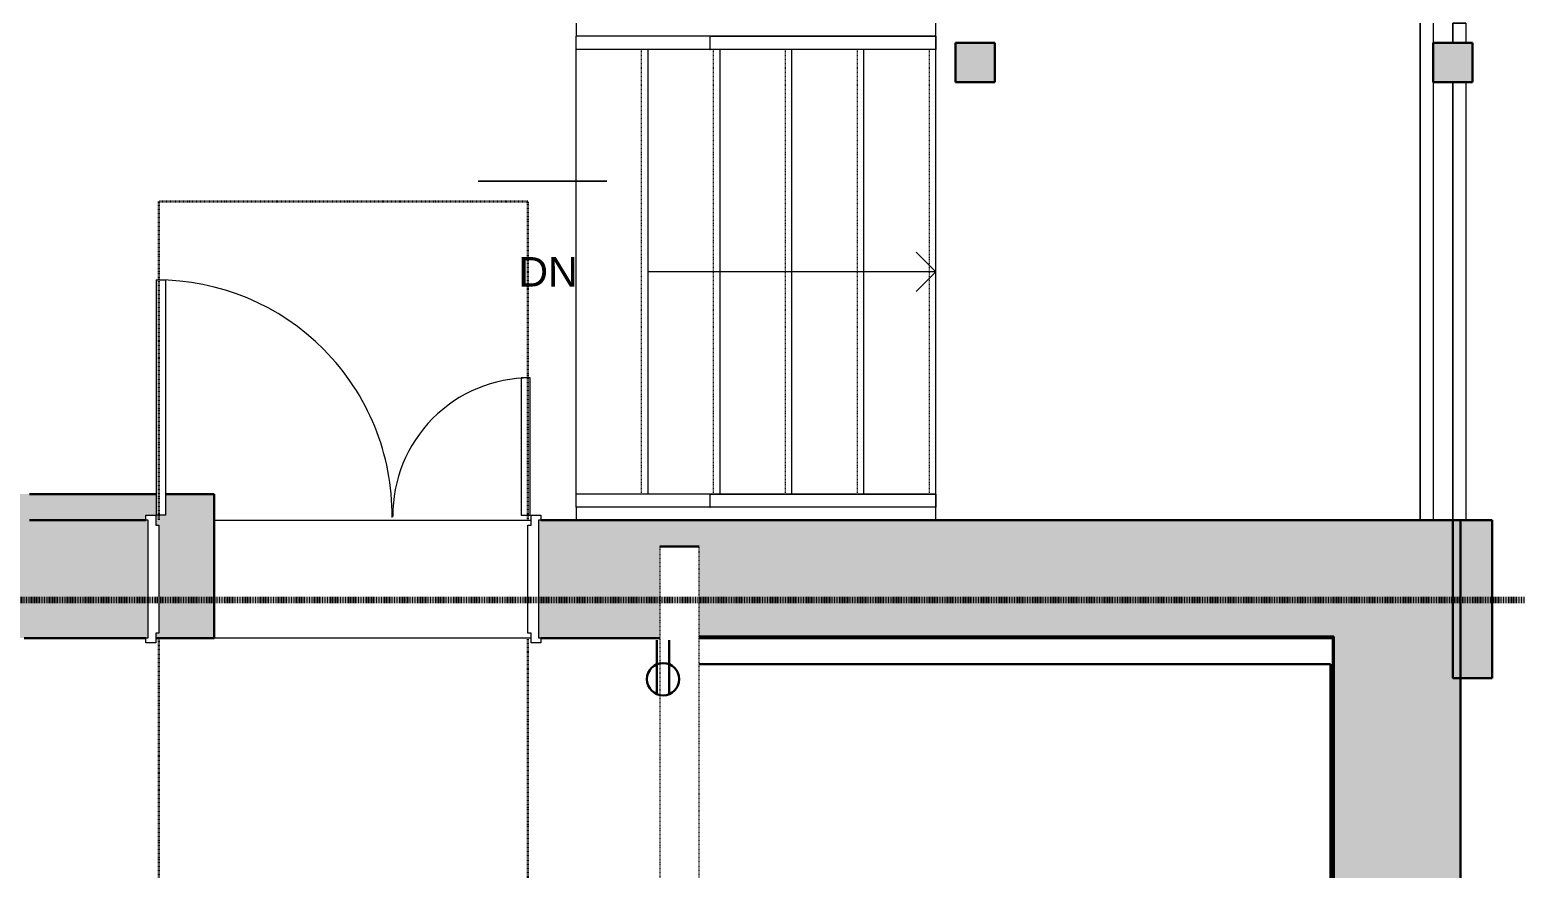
# Model space of a CAD drawing. Header units: inches. Extents: x -4688 to 1542, y -3558 to 978.
# Drawn here: x -754 to -526.9, y -1319.4 to -1191.2 of the extents above; entities that cross this region are included whole.
import ezdxf

# ---------------------------------------------------------------- set-up
doc = ezdxf.new("R2010")
doc.units = ezdxf.units.IN
doc.header["$MEASUREMENT"] = 0
for name, pattern in [('Dash', [0.25, 0.125, -0.125]), ('IMPORT-HIDDEN', [0.5625, 0.375, -0.1875]), ('MN - Dash 1_32_', [0.0625, 0.03125, -0.03125]), ('Overhead', [0.15625, 0.09375, -0.0625]), ('Overhead 1_16_', [0.101562, 0.0625, -0.039062])]:
    doc.linetypes.add(name, pattern=pattern)
for name, color, linetype, lineweight in [('A-ANNO-MATC', 214, 'Dash', 140), ('A-ANNO-NOTE', 131, 'Continuous', 40), ('A-COLS', 52, 'Continuous', 18), ('A-DETL-GENF', 92, 'Continuous', 18), ('A-DETL-MEDM', 33, 'Continuous', 18), ('A-DOOR', 31, 'Continuous', 18), ('A-FLOR', 192, 'Continuous', 18), ('A-FLOR-HRAL', 11, 'Continuous', 18), ('A-GENM', 13, 'Continuous', 9), ('A-WALL', 113, 'Continuous', 18), ('A-WALL-PATT', 111, 'Continuous', 18), ('G-IMPT', 8, 'Continuous', 9), ('P-SANR-FIXT', 6, 'Continuous', 9), ('S-STRS', 31, 'Continuous', 18), ('S-STRS-ANNO', 31, 'Continuous', 9), ('S-STRS-IDEN', 31, 'Continuous', 9)]:
    doc.layers.add(name, color=color, linetype=linetype, lineweight=lineweight)
doc.styles.add('Swis721 Lt BT', font='swissl.ttf', dxfattribs={"height": 4.5})

# ---------------------------------------------------------------- blocks, each defined once
blk = doc.blocks.new('Top Rail Type - Top Rail_Internal_-7023807-1st Floor Power _ Signal')
at = {"layer": 'A-FLOR-HRAL', "lineweight": 9}
blk.add_hatch(color=7, dxfattribs=at).paths.add_polyline_path([(-650, -1194.19), (-650, -1192.19), (-650.02, -1192.19), (-650.02, -1194.19)], flags=0)
for p, q in [((-650, -1192.19), (-650.02, -1192.19)), ((-650.02, -1194.19), (-650, -1194.19)), ((-650, -1194.19), (-650, -1192.19)), ((-650, -1192.19), (-615.48, -1192.19)), ((-615.48, -1194.19), (-650, -1194.19)), ((-615.48, -1192.19), (-615.48, -1194.19))]:
    blk.add_line(p, q, dxfattribs=at)
blk = doc.blocks.new('Top Rail Type - Top Rail_Internal_-V47-1st Floor Power _ Signal')
at = {"layer": 'A-FLOR-HRAL', "lineweight": 9}
for p, q in [((-670.48, -1194.19), (-670.48, -1192.19)), ((-659.48, -1192.19), (-670.48, -1192.19)), ((-659.48, -1194.19), (-670.48, -1194.19)), ((-615.48, -1192.19), (-659.48, -1192.19)), ((-615.48, -1194.19), (-659.48, -1194.19)), ((-615.48, -1194.19), (-615.48, -1192.19))]:
    blk.add_line(p, q, dxfattribs=at)
blk = doc.blocks.new('Top Rail Type - Top Rail_Internal_-7023819-1st Floor Power _ Signal')
at = {"layer": 'A-FLOR-HRAL', "lineweight": 9}
blk.add_hatch(color=7, dxfattribs=at).paths.add_polyline_path([(-650, -1264.19), (-650, -1262.19), (-650.02, -1262.19), (-650.02, -1264.19)], flags=0)
for p, q in [((-650, -1262.19), (-650.02, -1262.19)), ((-650, -1264.19), (-650, -1262.19)), ((-650, -1262.19), (-615.48, -1262.19)), ((-615.48, -1262.19), (-615.48, -1264.19)), ((-650.02, -1264.19), (-650, -1264.19)), ((-615.48, -1264.19), (-650, -1264.19))]:
    blk.add_line(p, q, dxfattribs=at)
blk = doc.blocks.new('Top Rail Type - Top Rail_Internal_-V48-1st Floor Power _ Signal')
at = {"layer": 'A-FLOR-HRAL', "lineweight": 9}
for p, q in [((-670.48, -1264.19), (-670.48, -1262.19)), ((-659.48, -1262.19), (-670.48, -1262.19)), ((-615.48, -1262.19), (-659.48, -1262.19)), ((-615.48, -1264.19), (-615.48, -1262.19)), ((-659.48, -1264.19), (-670.48, -1264.19)), ((-615.48, -1264.19), (-659.48, -1264.19))]:
    blk.add_line(p, q, dxfattribs=at)
blk = doc.blocks.new('Assym Door - D18 4_11_5_ X 7_1_5_-8246662-1st Floor Power _ Signal')
at = {"layer": 'A-DOOR', "linetype": 'MN - Dash 1_32_', "lineweight": 30}
for p, q in [((-30.21, 56.91), (26.19, 56.91)), ((-30.21, 8.91), (-30.21, 56.91)), ((26.19, 56.91), (26.19, 8.91)), ((-30.21, -9.09), (-30.21, -57.84)), ((26.19, -57.84), (26.19, -9.09)), ((-30.21, -57.84), (26.19, -57.84))]:
    blk.add_line(p, q, dxfattribs=at)
at = {"layer": 'A-DOOR', "lineweight": 9}
for p, q in [((-32.19, 9.66), (-30.69, 9.66)), ((-32.19, 8.91), (-32.19, 9.66)), ((-30.69, 9.66), (-30.69, 8.16)), ((26.68, 9.66), (28.18, 9.66)), ((26.68, 8.16), (26.68, 9.66)), ((28.18, 9.66), (28.18, 8.91)), ((-31.82, 8.91), (-32.19, 8.91)), ((-31.82, -9.09), (-31.82, 8.91)), ((-30.69, 8.16), (-30.19, 8.16)), ((-30.19, 8.16), (-30.19, -8.34)), ((26.18, 8.16), (26.68, 8.16)), ((26.18, -8.34), (26.18, 8.16)), ((27.81, 8.91), (27.81, -9.09)), ((28.18, 8.91), (27.81, 8.91)), ((-30.69, -8.34), (-30.69, -9.84)), ((-30.19, -8.34), (-30.69, -8.34)), ((26.68, -8.34), (26.18, -8.34)), ((26.68, -9.84), (26.68, -8.34)), ((-32.19, -9.09), (-31.82, -9.09)), ((-32.19, -9.84), (-32.19, -9.09)), ((-30.69, -9.84), (-32.19, -9.84)), ((28.18, -9.84), (26.68, -9.84)), ((27.81, -9.09), (28.18, -9.09)), ((28.18, -9.09), (28.18, -9.84))]:
    blk.add_line(p, q, dxfattribs=at)
at = {"layer": 'A-DOOR'}
for p, q in [((-29.19, -9.84), (-30.56, -9.84)), ((-30.56, -9.84), (-30.56, -30.84)), ((-29.19, -30.84), (-29.19, -9.84)), ((25.18, -9.84), (26.55, -9.84)), ((25.18, -45.84), (25.18, -9.84)), ((26.55, -9.84), (26.55, -45.84)), ((-30.56, -30.84), (-29.19, -30.84)), ((26.55, -45.84), (25.18, -45.84))]:
    blk.add_line(p, q, dxfattribs=at)
at = {"layer": 'A-DOOR', "lineweight": 9}
for centre, radius, start, end in [((-30.56, -9.84), 21, 270, 0.5), ((26.55, -9.84), 36, 179.5, 270)]:
    blk.add_arc(centre, radius, start, end, dxfattribs=at)
blk = doc.blocks.new('Elevator 3 - Elevator 3-7712528-1st Floor Power _ Signal')
at = {"layer": 'A-GENM', "lineweight": 30}
for p, q in [((-554.68, -1283.97), (-651.68, -1283.97)), ((-554.68, -1392.19), (-554.68, -1283.97)), ((-651.68, -1322.19), (-651.68, -1392.19)), ((-651.68, -1392.19), (-626.05, -1392.19)), ((-574.05, -1392.19), (-554.68, -1392.19))]:
    blk.add_line(p, q, dxfattribs=at)
blk = doc.blocks.new('Door-Opening - Elevator Opening-8184615-1st Floor Power _ Signal')
at = {"layer": 'A-DETL-GENF', "linetype": 'Overhead', "lineweight": 9}
for p, q in [((25.68, 3), (-26.32, 3)), ((-26.32, -3), (25.68, -3))]:
    blk.add_line(p, q, dxfattribs=at)
at = {"layer": 'A-DETL-MEDM', "lineweight": 30}
for p, q in [((-26.32, 3), (-26.32, -3)), ((25.68, -3), (25.68, 3))]:
    blk.add_line(p, q, dxfattribs=at)
blk = doc.blocks.new('Family1 - Shower head - side view_dwg-7684581-1st Floor Power _ Signal')
at = {"layer": 'G-IMPT'}
for p, q in [((114.07, 0), (119.76, 0)), ((114.07, 0), (114.1, 0)), ((114.07, 0), (119.76, 0)), ((119.72, 0), (114.1, 0)), ((116.24, 0), (116.25, 0)), ((116.24, 0), (116.24, 0)), ((116.24, 0), (116.24, 0)), ((116.24, 0), (116.24, 0)), ((116.24, 0), (116.3, 0)), ((116.28, 0), (116.24, 0)), ((116.24, 0), (116.24, 0)), ((116.24, 0), (116.24, 0)), ((116.24, 0), (116.24, 0)), ((116.25, 0), (116.24, 0)), ((116.24, 0), (116.24, 0)), ((116.24, 0), (116.24, 0)), ((116.25, 0), (116.25, 0)), ((116.25, 0), (116.25, 0)), ((116.25, 0), (116.25, 0)), ((116.25, 0), (116.25, 0)), ((116.25, 0), (116.25, 0)), ((116.25, 0), (116.25, 0)), ((116.31, 0), (116.3, 0)), ((116.3, 0), (116.3, 0)), ((116.3, 0), (116.3, 0)), ((116.3, 0), (116.3, 0)), ((116.34, 0), (116.3, 0)), ((116.31, 0), (116.31, 0)), ((116.32, 0), (116.31, 0)), ((116.31, 0), (116.31, 0)), ((116.32, 0), (116.31, 0)), ((116.32, 0), (116.32, 0)), ((116.44, 0), (116.44, 0)), ((116.44, 0), (116.44, 0)), ((116.44, 0), (116.44, 0)), ((116.44, 0), (116.44, 0)), ((116.44, 0), (116.44, 0)), ((116.44, 0), (116.44, 0)), ((116.44, 0), (116.44, 0)), ((116.44, 0), (116.45, 0)), ((116.44, 0), (116.44, 0)), ((116.44, 0), (116.44, 0)), ((116.44, 0), (116.44, 0)), ((116.44, 0), (116.44, 0)), ((116.44, 0), (116.44, 0)), ((116.44, 0), (116.44, 0)), ((116.44, 0), (116.44, 0)), ((116.44, 0), (116.44, 0)), ((116.44, 0), (116.44, 0)), ((116.44, 0), (116.44, 0)), ((116.44, 0), (116.44, 0)), ((116.44, 0), (116.44, 0)), ((116.45, 0), (116.44, 0)), ((116.44, 0), (116.44, 0)), ((116.44, 0), (116.44, 0)), ((116.44, 0), (116.44, 0)), ((116.44, 0), (116.44, 0)), ((116.44, 0), (116.44, 0)), ((116.44, 0), (116.44, 0)), ((116.44, 0), (116.44, 0)), ((116.44, 0), (116.44, 0)), ((116.44, 0), (116.44, 0)), ((116.44, 0), (116.44, 0)), ((116.44, 0), (116.44, 0)), ((116.44, 0), (116.44, 0)), ((116.45, 0), (116.44, 0)), ((116.44, 0), (116.44, 0)), ((116.44, 0), (116.44, 0)), ((116.44, 0), (116.44, 0)), ((116.44, 0), (117.39, 0)), ((116.46, 0), (116.44, 0)), ((116.44, 0), (116.46, 0)), ((116.44, 0), (116.46, 0)), ((116.45, 0), (116.45, 0)), ((116.45, 0), (116.45, 0)), ((116.45, 0), (116.45, 0)), ((116.45, 0), (116.45, 0)), ((116.45, 0), (116.45, 0)), ((116.45, 0), (116.45, 0)), ((116.45, 0), (116.45, 0)), ((116.45, 0), (116.45, 0)), ((116.45, 0), (116.45, 0)), ((116.45, 0), (116.45, 0)), ((116.45, 0), (116.45, 0)), ((116.45, 0), (116.45, 0)), ((116.45, 0), (116.45, 0)), ((116.45, 0), (116.45, 0)), ((116.46, 0), (116.45, 0)), ((116.45, 0), (116.46, 0)), ((116.46, 0), (116.45, 0)), ((116.45, 0), (116.46, 0)), ((116.45, 0), (116.45, 0)), ((116.45, 0), (116.45, 0)), ((116.45, 0), (116.45, 0)), ((116.45, 0), (116.45, 0)), ((116.45, 0), (116.45, 0)), ((116.45, 0), (116.45, 0)), ((116.45, 0), (116.45, 0)), ((116.45, 0), (116.45, 0)), ((116.45, 0), (116.45, 0)), ((116.45, 0), (116.45, 0)), ((116.45, 0), (116.45, 0)), ((116.45, 0), (116.45, 0)), ((116.46, 0), (116.45, 0)), ((116.45, 0), (116.46, 0)), ((116.45, 0), (116.45, 0)), ((116.45, 0), (116.45, 0)), ((116.45, 0), (116.45, 0)), ((116.45, 0), (116.45, 0)), ((116.45, 0), (116.45, 0)), ((116.45, 0), (116.45, 0)), ((116.45, 0), (116.45, 0)), ((116.45, 0), (116.45, 0)), ((116.46, 0), (116.45, 0)), ((116.45, 0), (116.46, 0)), ((116.45, 0), (116.45, 0)), ((116.45, 0), (116.45, 0)), ((116.45, 0), (116.45, 0)), ((116.45, 0), (116.45, 0)), ((116.45, 0), (116.45, 0)), ((116.45, 0), (116.45, 0)), ((116.45, 0), (116.45, 0)), ((116.45, 0), (116.45, 0)), ((116.45, 0), (116.45, 0)), ((116.45, 0), (116.45, 0)), ((116.46, 0), (116.45, 0)), ((116.45, 0), (116.46, 0)), ((116.45, 0), (116.46, 0)), ((116.46, 0), (116.45, 0)), ((116.45, 0), (116.45, 0)), ((116.45, 0), (116.45, 0)), ((116.45, 0), (116.45, 0)), ((116.45, 0), (116.45, 0)), ((116.45, 0), (116.45, 0)), ((116.45, 0), (116.45, 0)), ((116.45, 0), (116.45, 0)), ((116.45, 0), (116.45, 0)), ((116.45, 0), (116.45, 0)), ((116.45, 0), (116.45, 0)), ((116.45, 0), (116.45, 0)), ((116.45, 0), (116.45, 0)), ((116.45, 0), (116.45, 0)), ((116.46, 0), (116.46, 0)), ((116.46, 0), (116.46, 0)), ((116.46, 0), (116.46, 0)), ((116.46, 0), (116.46, 0)), ((116.46, 0), (116.46, 0)), ((116.46, 0), (116.46, 0)), ((116.46, 0), (116.46, 0)), ((116.46, 0), (116.46, 0)), ((116.46, 0), (116.46, 0)), ((116.46, 0), (116.47, 0)), ((116.46, 0), (116.46, 0)), ((116.46, 0), (116.46, 0)), ((116.46, 0), (116.46, 0)), ((116.46, 0), (116.46, 0)), ((116.46, 0), (116.46, 0)), ((116.46, 0), (116.46, 0)), ((116.46, 0), (116.46, 0)), ((116.46, 0), (116.46, 0)), ((116.46, 0), (116.46, 0)), ((116.46, 0), (116.46, 0)), ((116.46, 0), (116.46, 0)), ((116.46, 0), (116.46, 0)), ((116.46, 0), (116.46, 0)), ((116.46, 0), (116.46, 0)), ((116.46, 0), (116.46, 0)), ((116.46, 0), (116.46, 0)), ((116.46, 0), (116.46, 0)), ((116.46, 0), (116.46, 0)), ((116.46, 0), (116.46, 0)), ((116.46, 0), (116.46, 0)), ((116.46, 0), (116.46, 0)), ((116.46, 0), (116.46, 0)), ((116.46, 0), (116.46, 0)), ((116.46, 0), (116.46, 0)), ((116.46, 0), (116.46, 0)), ((116.46, 0), (116.46, 0)), ((116.46, 0), (116.46, 0)), ((116.46, 0), (116.46, 0)), ((116.47, 0), (116.46, 0)), ((116.46, 0), (116.47, 0)), ((116.46, 0), (116.46, 0)), ((116.47, 0), (116.47, 0)), ((116.47, 0), (116.47, 0)), ((116.47, 0), (116.48, 0)), ((116.47, 0), (116.47, 0)), ((116.47, 0), (116.47, 0)), ((116.47, 0), (116.47, 0)), ((116.47, 0), (116.48, 0)), ((116.47, 0), (116.47, 0)), ((116.47, 0), (116.47, 0)), ((116.47, 0), (116.47, 0)), ((116.48, 0), (116.47, 0)), ((117.36, 0), (116.46, 0)), ((116.48, 0), (116.48, 0)), ((116.49, 0), (116.48, 0)), ((116.48, 0), (116.48, 0)), ((116.49, 0), (116.48, 0)), ((116.48, 0), (116.48, 0)), ((116.48, 0), (116.48, 0)), ((116.49, 0), (116.48, 0)), ((116.49, 0), (116.48, 0)), ((116.48, 0), (116.48, 0)), ((116.49, 0), (116.49, 0)), ((116.49, 0), (116.49, 0)), ((116.49, 0), (116.49, 0)), ((116.49, 0), (116.49, 0)), ((116.49, 0), (116.5, 0)), ((116.49, 0), (116.49, 0)), ((116.49, 0), (116.49, 0)), ((116.49, 0), (116.5, 0)), ((116.49, 0), (116.49, 0)), ((116.49, 0), (116.49, 0)), ((116.5, 0), (116.5, 0)), ((116.5, 0), (116.5, 0)), ((116.51, 0), (117.32, 0)), ((117.32, 0), (116.51, 0)), ((116.54, 0), (116.51, 0)), ((116.54, 0), (116.51, 0)), ((118.29, 0), (116.51, 0)), ((118.29, 0), (116.51, 0)), ((117.32, 0), (116.51, 0)), ((116.54, 0), (117.29, 0)), ((116.54, 0), (116.54, 0)), ((117.1, 0), (116.72, 0)), ((117.32, 0), (117.29, 0)), ((117.32, 0), (117.29, 0)), ((117.29, 0), (117.29, 0)), ((117.29, 0), (117.29, 0)), ((118.29, 0), (117.32, 0)), ((118.29, 0), (117.32, 0)), ((117.36, 0), (117.39, 0)), ((117.36, 0), (117.39, 0)), ((117.39, 0), (117.37, 0)), ((117.52, 0), (117.48, 0)), ((117.52, 0), (117.58, 0)), ((117.58, 0), (117.54, 0)), ((119.72, 0), (119.76, 0)), ((125.89, 0), (125.82, 0)), ((125.82, 0), (125.89, 0)), ((125.9, 0), (125.82, 0)), ((125.82, 0), (125.9, 0)), ((125.82, 0), (125.85, 0)), ((125.85, 0), (125.82, 0)), ((125.84, 0), (125.82, 0)), ((126.8, 0), (125.82, 0)), ((125.82, 0), (125.85, 0)), ((126.65, 0), (125.84, 0)), ((125.85, 0), (125.86, 0)), ((127.5, 0), (125.89, 0)), ((125.89, 0), (127.61, 0)), ((126.8, 0), (125.9, 0)), ((127.51, 0), (125.9, 0)), ((126.8, 0), (126.65, 0)), ((132.52, 0), (126.8, 0)), ((132.52, 0), (126.8, 0)), ((127.5, 0), (127.61, 0)), ((127.5, 0), (127.57, 0)), ((127.8, 0), (127.51, 0)), ((127.53, 0), (127.52, 0)), ((127.52, 0), (127.53, 0)), ((127.52, 0), (127.53, 0)), ((127.53, 0), (127.52, 0)), ((127.52, 0), (127.53, 0)), ((127.53, 0), (127.52, 0)), ((127.53, 0), (127.52, 0)), ((127.53, 0), (127.61, 0)), ((127.61, 0), (127.53, 0)), ((127.61, 0), (127.53, 0)), ((127.53, 0), (127.61, 0)), ((127.53, 0), (127.61, 0)), ((127.53, 0), (127.61, 0)), ((127.55, 0), (127.54, 0)), ((127.57, 0), (127.54, 0)), ((127.54, 0), (127.56, 0)), ((127.54, 0), (127.58, 0)), ((127.56, 0), (127.55, 0)), ((127.56, 0), (127.56, 0)), ((127.56, 0), (127.56, 0)), ((127.57, 0), (127.56, 0)), ((127.56, 0), (127.57, 0)), ((127.57, 0), (127.69, 0)), ((127.57, 0), (127.57, 0)), ((127.57, 0), (127.57, 0)), ((127.57, 0), (127.57, 0)), ((127.57, 0), (127.58, 0)), ((127.57, 0), (127.57, 0)), ((127.8, 0), (127.58, 0)), ((127.69, 0), (127.61, 0)), ((127.62, 0), (127.61, 0)), ((127.61, 0), (127.62, 0)), ((127.62, 0), (127.61, 0)), ((127.62, 0), (127.61, 0)), ((127.61, 0), (127.62, 0)), ((127.62, 0), (128.42, 0)), ((127.62, 0), (127.62, 0)), ((127.62, 0), (127.62, 0)), ((127.62, 0), (127.62, 0)), ((127.62, 0), (127.98, 0)), ((127.98, 0), (127.62, 0)), ((127.62, 0), (127.98, 0)), ((127.66, 0), (127.69, 0)), ((127.66, 0), (127.67, 0)), ((127.67, 0), (127.67, 0)), ((127.67, 0), (127.68, 0)), ((127.68, 0), (127.68, 0)), ((127.68, 0), (127.68, 0)), ((127.68, 0), (127.68, 0)), ((127.68, 0), (127.69, 0)), ((127.69, 0), (127.69, 0)), ((127.69, 0), (127.69, 0)), ((127.69, 0), (127.69, 0)), ((128.41, 0), (127.8, 0)), ((128.06, 0), (127.98, 0)), ((127.98, 0), (128.02, 0)), ((128.02, 0), (127.98, 0)), ((127.99, 0), (127.98, 0)), ((127.99, 0), (128, 0)), ((128, 0), (128.01, 0)), ((128.01, 0), (128, 0)), ((128, 0), (128, 0)), ((128.01, 0), (128.02, 0)), ((128.02, 0), (128.01, 0)), ((128.01, 0), (128.01, 0)), ((128.01, 0), (128.01, 0)), ((128.02, 0), (128.02, 0)), ((128.02, 0), (128.02, 0)), ((128.02, 0), (128.02, 0)), ((128.06, 0), (128.42, 0)), ((128.99, 0), (128.41, 0)), ((129.14, 0), (128.41, 0)), ((129.14, 0), (128.41, 0)), ((128.42, 0), (128.46, 0)), ((128.46, 0), (128.42, 0)), ((128.42, 0), (128.46, 0)), ((128.46, 0), (128.42, 0)), ((128.46, 0), (128.49, 0)), ((128.49, 0), (128.46, 0)), ((128.46, 0), (128.49, 0)), ((128.46, 0), (128.49, 0)), ((128.49, 0), (128.46, 0)), ((128.49, 0), (128.46, 0)), ((128.46, 0), (128.46, 0)), ((128.46, 0), (128.47, 0)), ((128.46, 0), (128.49, 0)), ((128.47, 0), (128.47, 0)), ((128.47, 0), (128.49, 0)), ((128.93, 0), (128.49, 0)), ((128.93, 0), (128.49, 0)), ((128.49, 0), (129.94, 0)), ((128.49, 0), (129.94, 0)), ((128.82, 0), (128.68, 0)), ((128.82, 0), (129.41, 0)), ((128.87, 0), (128.86, 0)), ((128.93, 0), (128.99, 0)), ((128.93, 0), (128.96, 0)), ((128.93, 0), (128.94, 0)), ((128.96, 0), (128.93, 0)), ((129.14, 0), (128.99, 0)), ((129.94, 0), (128.99, 0)), ((129.19, 0), (129.07, 0)), ((129.14, 0), (129.41, 0)), ((129.14, 0), (129.41, 0)), ((129.14, 0), (129.14, 0)), ((129.41, 0), (132.52, 0)), ((129.41, 0), (132.52, 0)), ((129.94, 0), (129.97, 0)), ((129.94, 0), (129.97, 0)), ((129.97, 0), (129.94, 0)), ((129.94, 0), (129.97, 0)), ((130.11, 0), (130.06, 0)), ((130.06, 0), (130.11, 0)), ((130.11, 0), (130.06, 0)), ((130.06, 0), (130.11, 0)), ((130.11, 0), (130.14, 0)), ((130.11, 0), (130.14, 0)), ((130.14, 0), (130.11, 0)), ((130.11, 0), (130.14, 0)), ((130.11, 0), (130.14, 0)), ((130.14, 0), (130.11, 0)), ((132.31, 0), (130.14, 0)), ((130.14, 0), (132.31, 0)), ((130.14, 0), (132.31, 0)), ((130.14, 0), (132.31, 0)), ((132.31, 0), (132.21, 0)), ((132.37, 0), (132.31, 0)), ((132.31, 0), (132.37, 0)), ((132.31, 0), (132.37, 0)), ((132.37, 0), (132.31, 0)), ((132.42, 0), (132.31, 0)), ((132.37, 0), (132.91, 0)), ((132.37, 0), (132.91, 0)), ((132.52, 0), (132.52, 0)), ((132.52, 0), (132.54, 0)), ((132.52, 0), (132.52, 0)), ((132.52, 0), (132.54, 0)), ((132.62, 0), (132.52, 0)), ((132.52, 0), (132.52, 0)), ((132.52, 0), (132.52, 0)), ((132.53, 0), (132.52, 0)), ((132.52, 0), (132.52, 0)), ((132.52, 0), (132.54, 0)), ((132.53, 0), (132.53, 0)), ((132.54, 0), (132.53, 0)), ((132.54, 0), (132.56, 0)), ((132.54, 0), (132.56, 0)), ((132.55, 0), (132.54, 0)), ((132.54, 0), (132.56, 0)), ((132.56, 0), (132.55, 0)), ((132.56, 0), (132.59, 0)), ((132.56, 0), (132.58, 0)), ((132.57, 0), (132.56, 0)), ((132.56, 0), (132.58, 0)), ((132.58, 0), (132.57, 0)), ((132.58, 0), (132.59, 0)), ((132.59, 0), (132.58, 0)), ((132.58, 0), (132.59, 0)), ((132.59, 0), (132.59, 0)), ((132.59, 0), (132.63, 0)), ((132.59, 0), (132.63, 0)), ((132.6, 0), (132.59, 0)), ((132.59, 0), (132.63, 0)), ((132.62, 0), (132.6, 0)), ((132.61, 0), (132.67, 0)), ((132.67, 0), (132.61, 0)), ((132.62, 0), (132.76, 0)), ((132.62, 0), (132.91, 0)), ((132.62, 0), (132.91, 0)), ((132.63, 0), (132.67, 0)), ((132.63, 0), (132.67, 0)), ((132.63, 0), (132.67, 0)), ((132.67, 0), (132.91, 0)), ((132.67, 0), (132.71, 0)), ((132.67, 0), (132.71, 0)), ((132.67, 0), (132.71, 0)), ((132.91, 0), (132.67, 0)), ((132.71, 0), (132.76, 0)), ((132.71, 0), (132.76, 0)), ((132.71, 0), (132.76, 0)), ((132.91, 0), (132.76, 0)), ((132.91, 0), (132.76, 0)), ((133.71, 0), (132.91, 0)), ((133.71, 0), (132.91, 0)), ((132.93, 0), (132.91, 0)), ((132.91, 0), (132.93, 0)), ((132.91, 0), (133.71, 0)), ((133.71, 0), (132.91, 0)), ((132.91, 0), (133.71, 0)), ((133.71, 0), (132.91, 0)), ((133.36, 0), (132.93, 0)), ((133.36, 0), (132.93, 0)), ((133.36, 0), (133.43, 0)), ((133.36, 0), (133.36, 0)), ((133.43, 0), (133.36, 0)), ((133.36, 0), (133.36, 0)), ((133.36, 0), (133.36, 0)), ((133.36, 0), (133.36, 0)), ((133.36, 0), (133.36, 0)), ((133.36, 0), (133.36, 0)), ((133.43, 0), (133.43, 0)), ((133.43, 0), (133.43, 0)), ((133.45, 0), (133.43, 0)), ((133.43, 0), (133.45, 0)), ((133.43, 0), (133.43, 0)), ((133.43, 0), (133.43, 0)), ((133.45, 0), (133.46, 0)), ((133.46, 0), (133.45, 0))]:
    blk.add_line(p, q, dxfattribs=at)
at = {"layer": 'G-IMPT', "flags": 128}
for points in [[(116.69, 0), (116.43, 0), (116.24, 0)], [(116.24, 0), (116.57, 0), (116.69, 0)], [(116.24, 0), (116.24, 0), (116.24, 0)], [(116.28, 0), (116.4, 0), (116.69, 0), (117.13, 0)], [(116.28, 0), (116.3, 0), (116.42, 0), (116.92, 0), (116.91, 0), (116.29, 0)], [(116.31, 0), (116.3, 0), (116.3, 0)], [(116.3, 0), (116.3, 0), (116.32, 0)], [(116.3, 0), (116.32, 0), (116.32, 0), (116.32, 0)], [(116.32, 0), (116.32, 0), (116.3, 0), (116.3, 0), (116.3, 0)], [(116.3, 0), (116.3, 0), (116.31, 0), (116.32, 0), (116.32, 0)], [(117.52, 0), (117.32, 0), (116.92, 0), (116.91, 0), (116.5, 0), (116.3, 0)], [(116.91, 0), (116.92, 0), (117.17, 0), (117.43, 0), (117.48, 0), (117.52, 0), (117.48, 0), (117.43, 0), (117.17, 0), (116.91, 0), (116.3, 0), (116.35, 0), (116.4, 0), (116.66, 0), (116.91, 0), (116.92, 0)], [(116.34, 0), (116.92, 0), (117.29, 0), (117.4, 0), (117.4, 0), (117.48, 0), (117.4, 0), (117.39, 0), (117.29, 0), (116.91, 0), (116.92, 0), (116.54, 0), (116.43, 0), (116.43, 0), (116.34, 0)], [(116.44, 0), (116.44, 0), (116.44, 0)], [(116.44, 0), (116.44, 0), (116.44, 0), (116.44, 0)], [(116.44, 0), (116.45, 0), (116.44, 0)], [(116.44, 0), (116.44, 0), (116.44, 0)], [(116.44, 0), (116.44, 0), (116.44, 0), (116.45, 0), (116.44, 0), (116.44, 0)], [(116.72, 0), (116.52, 0), (116.44, 0)], [(116.46, 0), (116.46, 0), (116.45, 0), (116.45, 0), (116.45, 0), (116.45, 0), (116.46, 0), (116.46, 0), (116.47, 0), (116.46, 0), (116.46, 0), (116.45, 0)], [(116.45, 0), (116.45, 0), (116.46, 0), (116.46, 0)], [(116.46, 0), (116.5, 0), (116.52, 0), (116.78, 0), (116.52, 0), (116.5, 0), (116.46, 0)], [(116.47, 0), (116.47, 0), (116.47, 0), (116.47, 0)], [(116.48, 0), (116.49, 0), (116.49, 0)], [(116.78, 0), (117.05, 0), (117.31, 0), (117.33, 0), (117.37, 0), (117.33, 0), (117.33, 0), (117.31, 0), (117.05, 0)], [(116.92, 0), (117.41, 0), (117.52, 0), (117.54, 0), (117.52, 0), (117.41, 0), (116.92, 0)], [(117.39, 0), (117.31, 0), (117.1, 0)], [(117.54, 0), (117.43, 0), (117.13, 0)], [(117.14, 0), (117.25, 0), (117.58, 0)], [(117.58, 0), (117.4, 0), (117.14, 0)], [(127.66, 0), (127.61, 0), (125.89, 0), (125.85, 0)], [(125.85, 0), (125.87, 0), (125.89, 0)], [(127.5, 0), (125.9, 0), (125.89, 0), (125.9, 0), (127.5, 0), (127.51, 0), (127.52, 0), (127.53, 0), (127.51, 0)], [(127.53, 0), (127.54, 0), (127.54, 0)], [(127.98, 0), (127.62, 0), (127.62, 0), (127.61, 0)], [(127.61, 0), (127.62, 0), (127.62, 0), (127.98, 0)], [(127.62, 0), (127.98, 0), (128.02, 0), (128.06, 0)], [(128.06, 0), (128.02, 0), (127.98, 0)], [(128.61, 0), (128.41, 0), (128.61, 0), (128.68, 0), (128.81, 0), (128.87, 0)], [(128.46, 0), (128.49, 0), (128.93, 0)], [(128.99, 0), (129.94, 0), (128.99, 0), (128.93, 0), (128.49, 0), (128.93, 0)], [(128.68, 0), (128.66, 0), (128.61, 0)], [(128.93, 0), (128.96, 0), (128.99, 0)], [(128.99, 0), (128.96, 0), (128.93, 0)], [(132.52, 0), (131.06, 0), (129.41, 0)], [(132.52, 0), (129.41, 0), (129.41, 0)], [(129.41, 0), (132.19, 0), (132.2, 0), (132.21, 0)], [(132.31, 0), (132.34, 0), (132.36, 0), (132.37, 0)], [(132.31, 0), (132.34, 0), (132.36, 0), (132.37, 0)], [(132.42, 0), (132.42, 0), (132.44, 0), (132.52, 0)], [(132.52, 0), (132.54, 0), (132.55, 0), (132.62, 0)], [(132.62, 0), (132.54, 0), (132.54, 0), (132.52, 0)], [(132.91, 0), (132.67, 0), (132.64, 0), (132.61, 0)], [(132.61, 0), (132.64, 0), (132.67, 0)], [(133.46, 0), (133.52, 0), (133.56, 0)], [(133.56, 0), (133.52, 0), (133.46, 0)]]:
    blk.add_lwpolyline(points, dxfattribs=at)
for points in [[(116.46, 0), (116.51, 0)], [(116.51, 0), (116.52, 0)], [(117.32, 0), (117.31, 0)], [(117.36, 0), (117.32, 0)], [(118.29, 0), (132.25, 0), (132.61, 0), (132.25, 0)], [(118.29, 0), (132.25, 0), (132.61, 0), (132.25, 0)], [(127.61, 0), (127.53, 0)], [(127.62, 0), (128.42, 0)], [(127.8, 0), (128.41, 0)], [(128.42, 0), (128.06, 0), (127.98, 0), (128.06, 0)], [(128.93, 0), (128.49, 0)], [(129.98, 0), (129.97, 0)], [(129.98, 0), (129.97, 0)], [(129.98, 0), (130.06, 0)], [(129.98, 0), (130.06, 0)], [(132.91, 0), (132.37, 0)], [(132.91, 0), (132.37, 0)], [(132.91, 0), (132.67, 0)]]:
    blk.add_lwpolyline(points, close=True, dxfattribs=at)
at = {"layer": 'G-IMPT'}
for points, knots in [([(116.3, 0), (116.3, 0), (116.3, 0), (116.3, 0), (116.3, 0), (116.3, 0), (116.3, 0), (116.3, 0), (116.3, 0), (116.3, 0), (116.3, 0), (116.3, 0), (116.3, 0), (116.3, 0), (116.3, 0), (116.3, 0), (116.3, 0)], [0, 0, 0, 0, 0.2, 0.3, 0.35, 0.4, 0.45, 0.5, 0.55, 0.6, 0.7, 0.75, 0.8, 0.85, 0.9, 1, 1, 1, 1]), ([(116.3, 0), (116.3, 0), (116.3, 0), (116.3, 0), (116.3, 0), (116.3, 0), (116.3, 0), (116.3, 0), (116.3, 0), (116.3, 0), (116.3, 0), (116.3, 0), (116.3, 0), (116.3, 0), (116.3, 0), (116.3, 0), (116.3, 0)], [0, 0, 0, 0, 0.2, 0.3, 0.35, 0.4, 0.45, 0.5, 0.55, 0.6, 0.7, 0.75, 0.8, 0.85, 0.9, 1, 1, 1, 1]), ([(116.3, 0), (116.3, 0), (116.3, 0), (116.3, 0), (116.3, 0), (116.3, 0), (116.3, 0), (116.3, 0), (116.3, 0), (116.3, 0), (116.3, 0)], [0, 0, 0, 0, 0.1, 0.2, 0.25, 0.3, 0.35, 0.4, 0.45, 0.5, 0.5, 0.5, 0.5]), ([(116.3, 0), (116.3, 0), (116.3, 0), (116.3, 0), (116.3, 0), (116.3, 0), (116.3, 0), (116.3, 0), (116.3, 0), (116.3, 0), (116.3, 0)], [0, 0, 0, 0, 0.1, 0.2, 0.25, 0.3, 0.35, 0.4, 0.45, 0.5, 0.5, 0.5, 0.5]), ([(116.32, 0), (116.32, 0), (116.32, 0), (116.32, 0), (116.32, 0), (116.32, 0), (116.32, 0), (116.32, 0), (116.32, 0), (116.32, 0), (116.32, 0), (116.32, 0), (116.32, 0), (116.32, 0), (116.32, 0), (116.32, 0), (116.32, 0), (116.32, 0), (116.32, 0), (116.32, 0)], [0, 0, 0, 0, 0.1, 0.2, 0.25, 0.3, 0.35, 0.4, 0.45, 0.5, 0.55, 0.6, 0.7, 0.75, 0.8, 0.85, 0.9, 0.95, 1, 1, 1, 1]), ([(116.32, 0), (116.32, 0), (116.32, 0), (116.32, 0), (116.32, 0), (116.32, 0), (116.32, 0), (116.32, 0), (116.32, 0), (116.32, 0), (116.32, 0), (116.32, 0), (116.32, 0), (116.32, 0), (116.32, 0), (116.32, 0), (116.32, 0)], [0, 0, 0, 0, 0.2, 0.3, 0.35, 0.4, 0.45, 0.5, 0.55, 0.6, 0.7, 0.75, 0.8, 0.85, 0.9, 1, 1, 1, 1]), ([(116.32, 0), (116.32, 0), (116.32, 0), (116.32, 0), (116.32, 0), (116.32, 0), (116.32, 0), (116.32, 0), (116.32, 0), (116.32, 0), (116.32, 0), (116.32, 0), (116.32, 0), (116.32, 0), (116.32, 0), (116.32, 0), (116.32, 0)], [0, 0, 0, 0, 0.2, 0.3, 0.35, 0.4, 0.45, 0.5, 0.55, 0.6, 0.7, 0.75, 0.8, 0.85, 0.9, 1, 1, 1, 1]), ([(116.32, 0), (116.32, 0), (116.32, 0), (116.32, 0), (116.32, 0), (116.32, 0), (116.32, 0), (116.32, 0), (116.32, 0), (116.32, 0), (116.32, 0), (116.32, 0), (116.32, 0), (116.32, 0), (116.32, 0), (116.32, 0), (116.32, 0), (116.32, 0), (116.32, 0), (116.32, 0)], [0, 0, 0, 0, 0.1, 0.2, 0.25, 0.3, 0.35, 0.4, 0.45, 0.5, 0.55, 0.6, 0.7, 0.75, 0.8, 0.85, 0.9, 0.95, 1, 1, 1, 1]), ([(116.38, 0), (116.38, 0), (116.38, 0), (116.38, 0), (116.38, 0), (116.38, 0), (116.38, 0), (116.38, 0), (116.38, 0), (116.38, 0), (116.38, 0), (116.37, 0), (116.37, 0), (116.36, 0), (116.36, 0), (116.35, 0), (116.35, 0), (116.34, 0), (116.34, 0), (116.34, 0), (116.33, 0), (116.33, 0), (116.33, 0), (116.33, 0), (116.33, 0), (116.33, 0), (116.33, 0), (116.33, 0), (116.33, 0), (116.33, 0), (116.33, 0), (116.33, 0), (116.33, 0), (116.33, 0), (116.33, 0)], [0, 0, 0, 0, 0.021739, 0.043478, 0.065217, 0.086957, 0.108696, 0.130435, 0.173913, 0.217391, 0.26087, 0.304348, 0.347826, 0.391304, 0.434783, 0.478261, 0.521739, 0.565217, 0.608696, 0.652174, 0.695652, 0.73913, 0.782609, 0.826087, 0.869565, 0.891304, 0.913043, 0.934783, 0.945652, 0.956522, 0.967391, 0.978261, 0.98913, 1, 1, 1, 1]), ([(116.37, 0), (116.37, 0), (116.37, 0), (116.37, 0), (116.37, 0), (116.37, 0), (116.37, 0), (116.37, 0), (116.37, 0), (116.37, 0), (116.37, 0), (116.36, 0), (116.36, 0), (116.36, 0), (116.35, 0), (116.35, 0), (116.34, 0), (116.34, 0), (116.34, 0), (116.34, 0), (116.33, 0), (116.33, 0), (116.33, 0), (116.33, 0), (116.33, 0), (116.33, 0), (116.33, 0), (116.33, 0), (116.33, 0), (116.33, 0), (116.33, 0)], [0, 0, 0, 0, 0.02381, 0.047619, 0.071429, 0.095238, 0.142857, 0.190476, 0.238095, 0.285714, 0.333333, 0.380952, 0.428571, 0.47619, 0.52381, 0.571429, 0.619048, 0.666667, 0.714286, 0.761905, 0.809524, 0.857143, 0.904762, 0.928571, 0.940476, 0.952381, 0.964286, 0.97619, 0.988095, 1, 1, 1, 1]), ([(116.33, 0), (116.33, 0), (116.33, 0), (116.33, 0), (116.33, 0), (116.33, 0), (116.33, 0), (116.33, 0), (116.33, 0), (116.33, 0), (116.33, 0), (116.33, 0), (116.33, 0), (116.33, 0), (116.33, 0), (116.34, 0), (116.34, 0), (116.34, 0), (116.34, 0), (116.34, 0), (116.35, 0), (116.35, 0), (116.36, 0), (116.36, 0), (116.36, 0), (116.37, 0), (116.37, 0), (116.37, 0), (116.37, 0), (116.37, 0), (116.37, 0), (116.37, 0), (116.37, 0), (116.37, 0), (116.37, 0), (116.37, 0), (116.37, 0), (116.37, 0)], [0, 0, 0, 0, 0.01, 0.02, 0.03, 0.04, 0.05, 0.06, 0.08, 0.1, 0.12, 0.16, 0.2, 0.24, 0.28, 0.32, 0.36, 0.4, 0.44, 0.48, 0.52, 0.56, 0.6, 0.64, 0.68, 0.72, 0.76, 0.8, 0.84, 0.88, 0.92, 0.94, 0.96, 0.97, 0.98, 0.99, 1, 1, 1, 1]), ([(116.33, 0), (116.33, 0), (116.33, 0), (116.33, 0), (116.33, 0), (116.33, 0), (116.33, 0), (116.33, 0), (116.33, 0), (116.33, 0), (116.33, 0), (116.33, 0), (116.33, 0), (116.34, 0), (116.34, 0), (116.34, 0), (116.35, 0), (116.35, 0), (116.36, 0), (116.36, 0), (116.37, 0), (116.37, 0), (116.38, 0), (116.38, 0), (116.38, 0), (116.38, 0), (116.38, 0), (116.38, 0), (116.38, 0), (116.38, 0), (116.38, 0), (116.38, 0), (116.38, 0), (116.38, 0), (116.38, 0), (116.38, 0)], [0, 0, 0, 0, 0.01087, 0.021739, 0.032609, 0.043478, 0.065217, 0.086957, 0.130435, 0.173913, 0.217391, 0.26087, 0.304348, 0.347826, 0.391304, 0.434783, 0.478261, 0.521739, 0.565217, 0.608696, 0.652174, 0.695652, 0.73913, 0.782609, 0.826087, 0.869565, 0.891304, 0.913043, 0.934783, 0.945652, 0.956522, 0.967391, 0.978261, 0.98913, 1, 1, 1, 1]), ([(116.91, 0), (116.89, 0), (116.86, 0), (116.82, 0), (116.79, 0), (116.77, 0), (116.75, 0), (116.73, 0), (116.72, 0), (116.71, 0), (116.7, 0), (116.69, 0), (116.69, 0), (116.69, 0), (116.69, 0)], [0, 0, 0, 0, 0.250083, 0.375128, 0.500168, 0.625194, 0.687715, 0.750232, 0.812736, 0.8752, 0.906454, 0.937688, 0.968878, 1, 1, 1, 1]), ([(116.69, 0), (116.69, 0), (116.69, 0), (116.69, 0), (116.7, 0), (116.71, 0), (116.72, 0), (116.73, 0), (116.75, 0), (116.77, 0), (116.79, 0), (116.82, 0), (116.86, 0), (116.89, 0), (116.91, 0)], [0, 0, 0, 0, 0.030973, 0.062142, 0.093379, 0.124637, 0.187124, 0.249642, 0.312168, 0.374698, 0.499749, 0.624809, 0.749872, 1, 1, 1, 1]), ([(116.78, 0), (116.78, 0), (116.77, 0), (116.75, 0), (116.74, 0), (116.73, 0), (116.73, 0), (116.72, 0), (116.72, 0)], [0, 0, 0, 0, 0.250895, 0.501694, 0.627133, 0.752503, 0.877526, 1, 1, 1, 1]), ([(117.14, 0), (117.14, 0), (117.14, 0), (117.13, 0), (117.13, 0), (117.12, 0), (117.11, 0), (117.1, 0), (117.08, 0), (117.06, 0), (117.04, 0), (117.01, 0), (116.97, 0), (116.94, 0), (116.92, 0)], [0, 0, 0, 0, 0.031125, 0.062316, 0.093551, 0.124804, 0.187268, 0.249772, 0.312288, 0.374809, 0.499834, 0.624874, 0.749918, 1, 1, 1, 1]), ([(116.92, 0), (116.94, 0), (116.97, 0), (117.01, 0), (117.03, 0), (117.06, 0), (117.08, 0), (117.09, 0), (117.11, 0), (117.12, 0), (117.13, 0), (117.13, 0), (117.14, 0), (117.14, 0), (117.14, 0)], [0, 0, 0, 0, 0.250126, 0.375189, 0.500248, 0.625297, 0.687827, 0.750353, 0.81287, 0.875357, 0.906614, 0.937851, 0.96902, 1, 1, 1, 1]), ([(117.1, 0), (117.1, 0), (117.1, 0), (117.09, 0), (117.09, 0), (117.07, 0), (117.06, 0), (117.05, 0), (117.05, 0)], [0, 0, 0, 0, 0.122474, 0.247497, 0.372867, 0.498306, 0.749105, 1, 1, 1, 1]), ([(127.51, 0), (127.52, 0), (127.53, 0), (127.54, 0), (127.55, 0), (127.56, 0), (127.56, 0), (127.57, 0), (127.57, 0), (127.57, 0), (127.58, 0), (127.58, 0), (127.58, 0), (127.58, 0), (127.58, 0), (127.58, 0), (127.58, 0), (127.58, 0), (127.58, 0), (127.58, 0), (127.58, 0), (127.58, 0)], [0, 0, 0, 0, 0.194032, 0.381185, 0.553778, 0.632598, 0.705425, 0.771554, 0.830284, 0.881003, 0.923248, 0.941054, 0.956575, 0.969765, 0.9806, 0.989062, 0.995129, 0.997258, 0.998782, 0.999696, 1, 1, 1, 1]), ([(127.98, 0), (127.98, 0), (127.98, 0), (127.98, 0), (127.98, 0), (127.98, 0), (127.98, 0), (127.98, 0), (127.98, 0), (127.98, 0), (127.98, 0), (127.98, 0)], [0.95454545, 0.95454545, 0.95454545, 0.95454545, 0.95678676, 0.9698708, 0.9806208, 0.98901886, 0.9950481, 0.99717015, 0.99869613, 0.99962918, 1, 1, 1, 1]), ([(127.98, 0), (127.98, 0), (127.98, 0), (127.98, 0), (127.98, 0), (127.98, 0), (127.98, 0), (127.98, 0), (127.98, 0), (127.98, 0), (127.98, 0), (127.98, 0)], [0.95454545, 0.95454545, 0.95454545, 0.95454545, 0.95678927, 0.96987274, 0.98062216, 0.98901969, 0.9950485, 0.99717038, 0.99869623, 0.99962921, 1, 1, 1, 1]), ([(127.98, 0), (127.98, 0), (127.98, 0), (127.98, 0), (127.98, 0), (127.98, 0), (127.98, 0), (127.98, 0), (127.98, 0), (127.98, 0), (127.98, 0), (127.98, 0)], [0.95454545, 0.95454545, 0.95454545, 0.95454545, 0.95678905, 0.96987255, 0.98062201, 0.98901959, 0.99504845, 0.99717035, 0.99869622, 0.9996292, 1, 1, 1, 1]), ([(128.06, 0), (128.06, 0), (128.06, 0), (128.06, 0), (128.06, 0), (128.06, 0), (128.06, 0), (128.06, 0), (128.06, 0), (128.06, 0), (128.06, 0), (128.06, 0)], [0.95454545, 0.95454545, 0.95454545, 0.95454545, 0.95678927, 0.96987274, 0.98062216, 0.98901969, 0.9950485, 0.99717038, 0.99869623, 0.99962921, 1, 1, 1, 1]), ([(128.82, 0), (128.82, 0), (128.82, 0), (128.82, 0), (128.82, 0), (128.83, 0), (128.83, 0), (128.84, 0), (128.86, 0), (128.88, 0), (128.91, 0), (128.94, 0), (128.96, 0), (128.97, 0)], [0, 0, 0, 0, 0.004058, 0.016221, 0.036474, 0.064783, 0.1011, 0.145369, 0.257441, 0.400177, 0.572488, 0.773074, 1, 1, 1, 1]), ([(128.97, 0), (128.96, 0), (128.95, 0), (128.93, 0), (128.91, 0), (128.89, 0), (128.88, 0), (128.87, 0)], [0, 0, 0, 0, 0.272585, 0.528748, 0.769567, 0.885766, 1, 1, 1, 1]), ([(128.87, 0), (128.88, 0), (128.92, 0), (128.96, 0), (128.99, 0)], [0, 0, 0, 0, 0.235711, 1, 1, 1, 1]), ([(128.97, 0), (128.98, 0), (129.01, 0), (129.05, 0), (129.07, 0)], [0, 0, 0, 0, 0.231855, 1, 1, 1, 1]), ([(129.07, 0), (129.07, 0), (129.06, 0), (129.05, 0), (129.04, 0), (129.03, 0), (129.02, 0), (129, 0), (129, 0), (128.99, 0)], [0, 0, 0, 0, 0.296363, 0.432541, 0.560066, 0.679433, 0.791585, 0.89787, 1, 1, 1, 1]), ([(129.14, 0), (129.18, 0), (129.28, 0), (129.37, 0), (129.41, 0)], [0, 0, 0, 0, 0.491859, 1, 1, 1, 1]), ([(129.19, 0), (129.19, 0), (129.19, 0), (129.18, 0), (129.18, 0), (129.17, 0), (129.16, 0), (129.16, 0), (129.15, 0), (129.14, 0), (129.14, 0)], [0, 0, 0, 0, 0.171628, 0.331085, 0.476873, 0.608107, 0.724824, 0.827712, 0.918452, 1, 1, 1, 1]), ([(129.19, 0), (129.23, 0), (129.3, 0), (129.38, 0), (129.41, 0)], [0, 0, 0, 0, 0.491067, 1, 1, 1, 1])]:
    blk.add_open_spline(points, degree=3, knots=knots, dxfattribs=at)
at = {"layer": 'G-IMPT', "linetype": 'IMPORT-HIDDEN'}
for points, knots in [([(132.19, 0), (132.19, 0), (132.19, 0), (132.2, 0), (132.22, 0), (132.24, 0), (132.28, 0), (132.3, 0), (132.31, 0)], [0, 0, 0, 0, 0.090901, 0.272721, 0.454541, 0.63636, 0.81818, 1, 1, 1, 1]), ([(132.31, 0), (132.33, 0), (132.35, 0), (132.38, 0), (132.41, 0), (132.43, 0), (132.44, 0), (132.44, 0), (132.44, 0)], [0, 0, 0, 0, 0.181817, 0.363633, 0.54545, 0.727266, 0.909083, 1, 1, 1, 1])]:
    blk.add_open_spline(points, degree=3, knots=knots, dxfattribs=at)
blk = doc.blocks.new('Family1 - Family1-7683861-1st Floor Power _ Signal')
at = {"extrusion": (0, 0, -1), "zscale": -1}
blk.add_blockref('Family1 - Shower head - side view_dwg-7684581-1st Floor Power _ Signal', (-132.91, 0), dxfattribs=at)
blk = doc.blocks.new('Elevator 4 - Elevator 2-8067861-1st Floor Power _ Signal')
at = {"layer": 'A-GENM', "lineweight": 30}
for p, q in [((-555.18, -1284.19), (-651.68, -1284.19)), ((-555.18, -1388.19), (-555.18, -1284.19)), ((-651.68, -1318.19), (-651.68, -1388.19)), ((-651.68, -1388.19), (-626.05, -1388.19)), ((-574.05, -1388.19), (-555.18, -1388.19))]:
    blk.add_line(p, q, dxfattribs=at)
blk = doc.blocks.new('Top Rail Type - Top Rail_Internal_-8314344-1st Floor Power _ Signal')
at = {"layer": 'A-FLOR-HRAL', "lineweight": 9}
for p, q in [((-536.48, -1190.19), (-534.48, -1190.19)), ((-536.48, -1193.19), (-536.48, -1190.19)), ((-534.48, -1190.19), (-534.48, -1193.19)), ((-536.48, -1266.19), (-536.48, -1199.19)), ((-534.48, -1199.19), (-534.48, -1266.19))]:
    blk.add_line(p, q, dxfattribs=at)
blk = doc.blocks.new('Top Rail Type - Top Rail_Internal_-V135-1st Floor Power _ Signal')
at = {"layer": 'A-FLOR-HRAL', "lineweight": 9}
for p, q in [((-534.48, -1190.19), (-536.48, -1190.19)), ((-536.48, -1190.19), (-536.48, -1193.19)), ((-534.48, -1190.19), (-534.48, -1193.19)), ((-536.48, -1199.19), (-536.48, -1266.19)), ((-534.48, -1199.19), (-534.48, -1266.19))]:
    blk.add_line(p, q, dxfattribs=at)
blk = doc.blocks.new('Top Rail Type - Top Rail_Internal_-8436617-1st Floor Power _ Signal')
at = {"layer": 'A-FLOR-HRAL', "lineweight": 9}
for p, q in [((-541.48, -1266.19), (-541.48, -1190.19)), ((-539.48, -1190.19), (-539.48, -1193.19)), ((-539.48, -1199.19), (-539.48, -1266.19))]:
    blk.add_line(p, q, dxfattribs=at)
blk = doc.blocks.new('Top Rail Type - Top Rail_Internal_-V145-1st Floor Power _ Signal')
at = {"layer": 'A-FLOR-HRAL', "lineweight": 9}
for p, q in [((-541.48, -1190.19), (-541.48, -1266.19)), ((-539.48, -1190.19), (-539.48, -1193.19)), ((-539.48, -1199.19), (-539.48, -1266.19))]:
    blk.add_line(p, q, dxfattribs=at)

msp = doc.modelspace()

# ---------------------------------------------------------------- hatches: boundary and pattern name
at = {"layer": 'A-COLS'}
for points in [[(-612.48, -1199.19), (-606.48, -1199.19), (-606.48, -1193.19), (-612.48, -1193.19)], [(-533.48, -1199.19), (-533.48, -1193.19), (-539.48, -1193.19), (-539.48, -1199.19)]]:
    msp.add_hatch(color=10, dxfattribs=at).paths.add_polyline_path(points, flags=0)
at = {"layer": 'A-WALL-PATT', "lineweight": 9}
for points in [[(-755.43, -1284.19), (-735.86, -1284.19), (-735.86, -1266.19), (-736.23, -1266.19), (-736.23, -1265.44), (-734.73, -1265.44), (-734.73, -1266.94), (-734.23, -1266.94), (-734.23, -1283.44), (-734.73, -1283.44), (-734.73, -1284.19), (-725.8, -1284.19), (-725.8, -1262.19), (-733.23, -1262.19), (-733.23, -1265.44), (-734.6, -1265.44), (-734.6, -1262.19), (-951.06, -1262.19), (-951.06, -1284.19), (-757.93, -1284.19)], [(-530.48, -1290.34), (-530.48, -1266.19), (-536.48, -1266.19), (-536.48, -1290.34)]]:
    msp.add_hatch(color=7, dxfattribs=at).paths.add_polyline_path(points, flags=0)
h = msp.add_hatch(color=7, dxfattribs=at)
h.paths.add_polyline_path([(-554.8, -1284.19), (-554.8, -1266.19), (-676.23, -1266.19), (-676.23, -1284.19), (-657.68, -1284.19), (-657.68, -1270.19), (-651.68, -1270.19), (-651.68, -1284.19), (-609.68, -1284.19)], flags=0)
h.paths.add_polyline_path([(-736.23, -1284.19), (-735.86, -1284.19), (-735.86, -1266.19), (-754.04, -1266.19), (-754.04, -1284.19)], flags=0)
h = msp.add_hatch(color=7, dxfattribs=at)
h.paths.add_polyline_path([(-554.8, -2508.84), (-535.3, -2508.84), (-535.3, -2405.34), (-554.8, -2405.34), (-554.8, -2497.91)], flags=0)
h.paths.add_polyline_path([(-535.3, -2368.34), (-535.3, -2255.2), (-554.8, -2255.2), (-554.8, -2368.34)], flags=0)
h.paths.add_polyline_path([(-554.8, -2218.2), (-535.3, -2218.2), (-535.3, -2127.62), (-554.8, -2127.62)], flags=0)
h.paths.add_polyline_path([(-554.8, -2090.62), (-535.3, -2090.62), (-535.3, -1977.62), (-554.8, -1977.62)], flags=0)
h.paths.add_polyline_path([(-535.3, -1940.62), (-535.3, -1827.62), (-554.8, -1827.62), (-554.8, -1940.62)], flags=0)
h.paths.add_polyline_path([(-535.3, -1790.62), (-535.3, -1676.15), (-554.8, -1676.15), (-554.8, -1790.62)], flags=0)
h.paths.add_polyline_path([(-535.3, -1639.15), (-535.3, -1527.62), (-554.8, -1527.62), (-554.8, -1639.15)], flags=0)
h.paths.add_polyline_path([(-535.3, -1490.62), (-535.3, -1377.62), (-554.8, -1377.62), (-554.8, -1490.62)], flags=0)
h.paths.add_polyline_path([(-535.3, -1340.62), (-535.3, -1266.19), (-554.8, -1266.19), (-554.8, -1340.62)], flags=0)

# ---------------------------------------------------------------- linework, layer by layer
at = {"layer": 'A-ANNO-MATC'}
msp.add_line((-1061.04, -1278.34), (-515.04, -1278.34), dxfattribs=at)
at = {"layer": 'A-ANNO-NOTE', "lineweight": 30}
for p, q in [((-658.14, -1284.51), (-658.14, -1292.77)), ((-656.23, -1284.51), (-656.23, -1292.77))]:
    msp.add_line(p, q, dxfattribs=at)
msp.add_circle((-657.18, -1290.49), 2.47, dxfattribs=at)
at = {"layer": 'A-COLS', "color": 8, "lineweight": 30}
for p, q in [((-606.48, -1193.19), (-612.48, -1193.19)), ((-612.48, -1193.19), (-612.48, -1199.19)), ((-606.48, -1199.19), (-606.48, -1193.19)), ((-533.48, -1193.19), (-539.48, -1193.19)), ((-539.48, -1193.19), (-539.48, -1199.19)), ((-533.48, -1199.19), (-533.48, -1193.19)), ((-612.48, -1199.19), (-606.48, -1199.19)), ((-539.48, -1199.19), (-533.48, -1199.19))]:
    msp.add_line(p, q, dxfattribs=at)
at = {"layer": 'A-FLOR'}
msp.add_line((-677.36, -1284.19), (-725.8, -1284.19), dxfattribs=at)
at = {"layer": 'A-WALL', "color": 8, "lineweight": 30}
for p, q in [((-734.6, -1262.19), (-754.04, -1262.19)), ((-725.8, -1262.19), (-733.23, -1262.19)), ((-725.8, -1284.19), (-725.8, -1262.19)), ((-736.23, -1266.19), (-754.04, -1266.19)), ((-530.48, -1266.19), (-675.86, -1266.19)), ((-536.48, -1266.19), (-536.48, -1290.34)), ((-535.3, -1340.62), (-535.3, -1266.19)), ((-530.48, -1290.34), (-530.48, -1266.19)), ((-754.81, -1284.19), (-736.23, -1284.19)), ((-734.73, -1284.19), (-725.8, -1284.19)), ((-675.86, -1284.19), (-657.68, -1284.19)), ((-651.68, -1284.19), (-554.8, -1284.19)), ((-554.8, -1284.19), (-554.8, -1340.62)), ((-536.48, -1290.34), (-530.48, -1290.34))]:
    msp.add_line(p, q, dxfattribs=at)
at = {"layer": 'A-WALL', "lineweight": 9}
msp.add_line((-725.8, -1266.19), (-677.36, -1266.19), dxfattribs=at)
at = {"layer": 'S-STRS', "lineweight": 9}
for p, q in [((-670.48, -1190.19), (-670.48, -1192.19)), ((-615.48, -1192.19), (-615.48, -1190.19)), ((-670.48, -1262.19), (-670.48, -1194.19)), ((-659.48, -1262.19), (-659.48, -1194.19)), ((-648.48, -1262.19), (-648.48, -1194.19)), ((-637.48, -1262.19), (-637.48, -1194.19)), ((-626.48, -1262.19), (-626.48, -1194.19)), ((-615.48, -1262.19), (-615.48, -1194.19)), ((-670.48, -1264.19), (-670.48, -1266.19)), ((-615.48, -1266.19), (-615.48, -1264.19))]:
    msp.add_line(p, q, dxfattribs=at)
at = {"layer": 'S-STRS', "linetype": 'Overhead 1_16_', "lineweight": 9}
for p, q in [((-660.48, -1262.19), (-660.48, -1194.19)), ((-649.48, -1262.19), (-649.48, -1194.19)), ((-638.48, -1262.19), (-638.48, -1194.19)), ((-627.48, -1262.19), (-627.48, -1194.19)), ((-616.48, -1262.19), (-616.48, -1194.19))]:
    msp.add_line(p, q, dxfattribs=at)
at = {"layer": 'S-STRS-ANNO'}
for p, q in [((-615.48, -1228.19), (-618.48, -1225.19)), ((-648.48, -1228.19), (-659.48, -1228.19)), ((-637.48, -1228.19), (-648.48, -1228.19)), ((-626.48, -1228.19), (-637.48, -1228.19)), ((-615.48, -1228.19), (-626.48, -1228.19)), ((-615.48, -1228.19), (-618.48, -1231.19))]:
    msp.add_line(p, q, dxfattribs=at)

# ---------------------------------------------------------------- block references
at = {"layer": 'A-DOOR'}
for name, p, rotation in [('Assym Door - D18 4_11_5_ X 7_1_5_-8246662-1st Floor Power _ Signal', (-708.05, -1275.27), 180), ('Door-Opening - Elevator Opening-8184615-1st Floor Power _ Signal', (-654.68, -1296.51), 269.9999999999999)]:
    msp.add_blockref(name, p, dxfattribs=dict(at, rotation=rotation))
at = {"layer": 'A-FLOR-HRAL', "lineweight": 9}
for name in ['Top Rail Type - Top Rail_Internal_-8436617-1st Floor Power _ Signal', 'Top Rail Type - Top Rail_Internal_-V145-1st Floor Power _ Signal', 'Top Rail Type - Top Rail_Internal_-8314344-1st Floor Power _ Signal', 'Top Rail Type - Top Rail_Internal_-V135-1st Floor Power _ Signal', 'Top Rail Type - Top Rail_Internal_-V47-1st Floor Power _ Signal', 'Top Rail Type - Top Rail_Internal_-7023807-1st Floor Power _ Signal', 'Top Rail Type - Top Rail_Internal_-V48-1st Floor Power _ Signal', 'Top Rail Type - Top Rail_Internal_-7023819-1st Floor Power _ Signal']:
    msp.add_blockref(name, (0, 0), dxfattribs=at)
at = {"layer": 'A-GENM'}
for name, p in [('Elevator 3 - Elevator 3-7712528-1st Floor Power _ Signal', (0, 0)), ('Elevator 4 - Elevator 2-8067861-1st Floor Power _ Signal', (0, -4))]:
    msp.add_blockref(name, p, dxfattribs=at)
at = {"layer": 'P-SANR-FIXT', "rotation": 180}
msp.add_blockref('Family1 - Family1-7683861-1st Floor Power _ Signal', (-666.6, -1214.35), dxfattribs=at)

# ---------------------------------------------------------------- texts
at = {"layer": 'S-STRS-IDEN', "insert": (-679.3, -1225.95), "char_height": 4.5, "width": 10.5833, "attachment_point": 1, "line_spacing_factor": 1.005062, "style": 'Swis721 Lt BT'}
msp.add_mtext('DN', dxfattribs=at)

doc.saveas('drawing.dxf')
